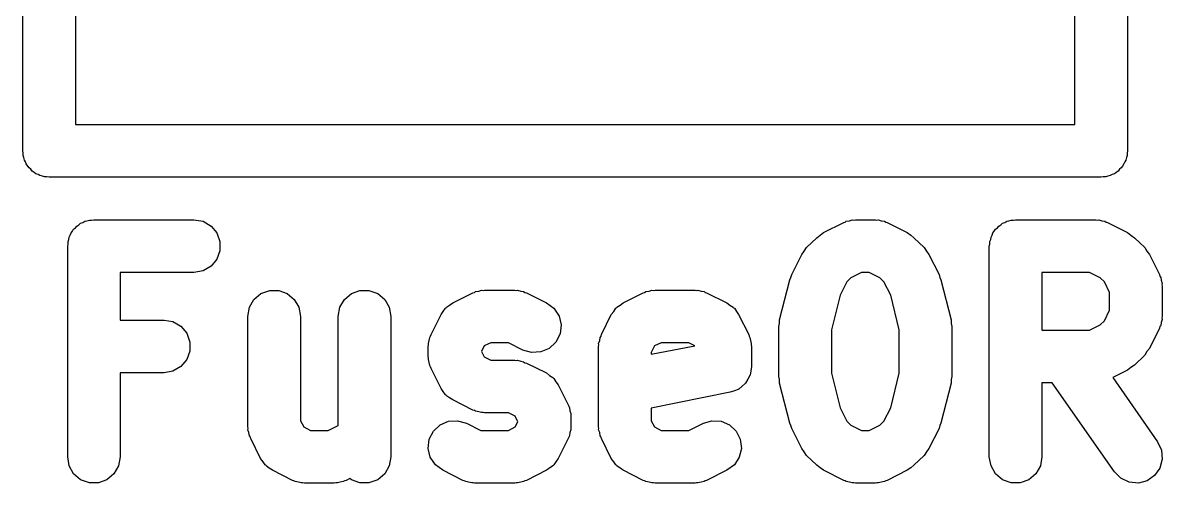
# Model space of a CAD drawing. Extents: x 103.2 to 159.1, y -150.7 to -109.
# Drawn here: x 121.325 to 124.574, y -131.946 to -130.635 of the extents above; entities that cross this region are included whole.
import ezdxf

# ---------------------------------------------------------------- set-up
doc = ezdxf.new("R2010")
doc.units = 0
doc.header["$MEASUREMENT"] = 0
doc.layers.add('BLACK', color=7, linetype='CONTINUOUS')

msp = doc.modelspace()

# ---------------------------------------------------------------- linework, layer by layer
at = {"layer": 'Black'}
for p, q in [((121.325, -131), (121.325, -129.4)), ((124.475, -129.4), (124.475, -131)), ((121.475, -129.475), (121.475, -130.925)), ((124.325, -130.925), (124.325, -129.475)), ((121.475, -130.925), (124.325, -130.925)), ((121.326, -131.006), (121.325, -131)), ((121.326, -131.013), (121.326, -131.006)), ((121.328, -131.019), (121.326, -131.013)), ((121.33, -131.026), (121.328, -131.019)), ((121.333, -131.031), (121.33, -131.026)), ((121.335, -131.037), (121.333, -131.031)), ((124.467, -131.031), (124.465, -131.037)), ((124.47, -131.026), (124.467, -131.031)), ((124.472, -131.019), (124.47, -131.026)), ((124.474, -131.013), (124.472, -131.019)), ((124.475, -131), (124.474, -131.006)), ((124.474, -131.006), (124.474, -131.013)), ((121.339, -131.043), (121.335, -131.037)), ((121.343, -131.048), (121.339, -131.043)), ((121.348, -131.052), (121.343, -131.048)), ((121.352, -131.057), (121.348, -131.052)), ((121.357, -131.061), (121.352, -131.057)), ((121.362, -131.065), (121.357, -131.061)), ((124.443, -131.061), (124.438, -131.065)), ((124.448, -131.057), (124.443, -131.061)), ((124.452, -131.052), (124.448, -131.057)), ((124.457, -131.048), (124.452, -131.052)), ((124.461, -131.043), (124.457, -131.048)), ((124.465, -131.037), (124.461, -131.043)), ((121.369, -131.067), (121.362, -131.065)), ((121.374, -131.07), (121.369, -131.067)), ((121.381, -131.072), (121.374, -131.07)), ((121.387, -131.074), (121.381, -131.072)), ((121.394, -131.074), (121.387, -131.074)), ((121.4, -131.075), (121.394, -131.074)), ((124.4, -131.075), (121.4, -131.075)), ((124.406, -131.074), (124.4, -131.075)), ((124.413, -131.074), (124.406, -131.074)), ((124.419, -131.072), (124.413, -131.074)), ((124.426, -131.07), (124.419, -131.072)), ((124.431, -131.067), (124.426, -131.07)), ((124.438, -131.065), (124.431, -131.067)), ((121.467, -131.228), (121.47, -131.223)), ((121.47, -131.223), (121.475, -131.219)), ((121.475, -131.219), (121.479, -131.214)), ((121.479, -131.214), (121.485, -131.21)), ((121.485, -131.21), (121.49, -131.206)), ((121.49, -131.206), (121.496, -131.204)), ((121.496, -131.204), (121.502, -131.2)), ((121.502, -131.2), (121.508, -131.199)), ((121.508, -131.199), (121.515, -131.197)), ((121.515, -131.197), (121.521, -131.197)), ((121.521, -131.197), (121.528, -131.196)), ((121.528, -131.196), (121.813, -131.196)), ((121.813, -131.196), (121.839, -131.2)), ((121.839, -131.2), (121.862, -131.214)), ((121.862, -131.214), (121.878, -131.233)), ((123.608, -131.232), (123.666, -131.204)), ((123.666, -131.204), (123.67, -131.203)), ((123.67, -131.203), (123.673, -131.2)), ((123.673, -131.2), (123.682, -131.199)), ((123.682, -131.199), (123.69, -131.196)), ((123.69, -131.196), (123.695, -131.197)), ((123.695, -131.197), (123.699, -131.196)), ((123.699, -131.196), (123.756, -131.196)), ((123.756, -131.196), (123.76, -131.197)), ((123.76, -131.197), (123.765, -131.196)), ((123.765, -131.196), (123.773, -131.199)), ((123.773, -131.199), (123.782, -131.2)), ((123.782, -131.2), (123.786, -131.203)), ((123.786, -131.203), (123.79, -131.204)), ((123.79, -131.204), (123.847, -131.232)), ((124.095, -131.228), (124.099, -131.223)), ((124.099, -131.223), (124.104, -131.219)), ((124.104, -131.219), (124.108, -131.214)), ((124.108, -131.214), (124.114, -131.21)), ((124.114, -131.21), (124.119, -131.206)), ((124.119, -131.206), (124.125, -131.204)), ((124.125, -131.204), (124.131, -131.2)), ((124.131, -131.2), (124.137, -131.199)), ((124.137, -131.199), (124.143, -131.197)), ((124.143, -131.197), (124.15, -131.197)), ((124.15, -131.197), (124.156, -131.196)), ((124.156, -131.196), (124.385, -131.196)), ((124.385, -131.196), (124.389, -131.197)), ((124.389, -131.197), (124.393, -131.196)), ((124.393, -131.196), (124.402, -131.199)), ((124.402, -131.199), (124.41, -131.2)), ((124.41, -131.2), (124.414, -131.203)), ((124.414, -131.203), (124.418, -131.204)), ((124.418, -131.204), (124.475, -131.232)), ((121.454, -131.258), (121.456, -131.252)), ((121.454, -131.265), (121.454, -131.258)), ((121.456, -131.252), (121.457, -131.245)), ((121.457, -131.245), (121.46, -131.24)), ((121.46, -131.24), (121.463, -131.233)), ((121.463, -131.233), (121.467, -131.228)), ((121.878, -131.233), (121.887, -131.258)), ((121.887, -131.258), (121.887, -131.284)), ((123.56, -131.275), (123.589, -131.247)), ((123.589, -131.247), (123.599, -131.24)), ((123.599, -131.24), (123.608, -131.232)), ((123.847, -131.232), (123.857, -131.24)), ((123.857, -131.24), (123.866, -131.247)), ((123.866, -131.247), (123.895, -131.275)), ((124.082, -131.258), (124.085, -131.252)), ((124.082, -131.265), (124.082, -131.258)), ((124.085, -131.252), (124.086, -131.245)), ((124.086, -131.245), (124.089, -131.24)), ((124.089, -131.24), (124.091, -131.233)), ((124.091, -131.233), (124.095, -131.228)), ((124.475, -131.232), (124.485, -131.24)), ((124.485, -131.24), (124.495, -131.247)), ((124.495, -131.247), (124.524, -131.275)), ((121.453, -131.271), (121.454, -131.265)), ((121.453, -131.871), (121.453, -131.271)), ((121.887, -131.284), (121.878, -131.308)), ((123.546, -131.295), (123.553, -131.285)), ((123.553, -131.285), (123.56, -131.275)), ((123.895, -131.275), (123.902, -131.285)), ((123.902, -131.285), (123.909, -131.295)), ((124.081, -131.271), (124.082, -131.265)), ((124.081, -131.871), (124.081, -131.271)), ((124.524, -131.275), (124.53, -131.285)), ((124.53, -131.285), (124.538, -131.295)), ((121.878, -131.308), (121.862, -131.328)), ((123.518, -131.352), (123.546, -131.295)), ((123.909, -131.295), (123.938, -131.352)), ((124.538, -131.295), (124.566, -131.352)), ((121.813, -131.346), (121.603, -131.346)), ((121.603, -131.346), (121.603, -131.482)), ((121.839, -131.341), (121.813, -131.346)), ((121.862, -131.328), (121.839, -131.341)), ((123.515, -131.36), (123.518, -131.352)), ((123.717, -131.346), (123.686, -131.361)), ((123.738, -131.346), (123.717, -131.346)), ((123.769, -131.361), (123.738, -131.346)), ((123.938, -131.352), (123.94, -131.36)), ((124.231, -131.346), (124.231, -131.51)), ((124.367, -131.346), (124.231, -131.346)), ((124.397, -131.361), (124.367, -131.346)), ((124.566, -131.352), (124.567, -131.356)), ((124.567, -131.356), (124.57, -131.36)), ((123.483, -131.481), (123.512, -131.367)), ((123.512, -131.367), (123.515, -131.36)), ((123.675, -131.373), (123.656, -131.411)), ((123.686, -131.361), (123.675, -131.373)), ((123.78, -131.373), (123.769, -131.361)), ((123.8, -131.411), (123.78, -131.373)), ((123.94, -131.36), (123.943, -131.367)), ((123.943, -131.367), (123.972, -131.481)), ((124.409, -131.373), (124.397, -131.361)), ((124.424, -131.403), (124.409, -131.373)), ((124.57, -131.36), (124.571, -131.368)), ((124.571, -131.368), (124.574, -131.377)), ((124.574, -131.377), (124.573, -131.381)), ((124.573, -131.381), (124.574, -131.385)), ((124.574, -131.385), (124.574, -131.471)), ((121.984, -131.423), (122.004, -131.406)), ((122.004, -131.406), (122.029, -131.397)), ((122.029, -131.397), (122.055, -131.397)), ((122.055, -131.397), (122.079, -131.406)), ((122.079, -131.406), (122.099, -131.423)), ((122.242, -131.423), (122.262, -131.406)), ((122.262, -131.406), (122.286, -131.397)), ((122.286, -131.397), (122.312, -131.397)), ((122.312, -131.397), (122.337, -131.406)), ((122.337, -131.406), (122.357, -131.423)), ((122.551, -131.432), (122.608, -131.404)), ((122.608, -131.404), (122.613, -131.403)), ((122.613, -131.403), (122.616, -131.4)), ((122.616, -131.4), (122.625, -131.399)), ((122.625, -131.399), (122.633, -131.396)), ((122.633, -131.396), (122.638, -131.397)), ((122.638, -131.397), (122.642, -131.396)), ((122.642, -131.396), (122.728, -131.396)), ((122.728, -131.396), (122.732, -131.397)), ((122.732, -131.397), (122.736, -131.396)), ((122.736, -131.396), (122.745, -131.399)), ((122.745, -131.399), (122.753, -131.4)), ((122.753, -131.4), (122.757, -131.403)), ((122.757, -131.403), (122.761, -131.404)), ((122.761, -131.404), (122.818, -131.432)), ((123.037, -131.432), (123.094, -131.404)), ((123.094, -131.404), (123.098, -131.403)), ((123.098, -131.403), (123.102, -131.4)), ((123.102, -131.4), (123.111, -131.399)), ((123.111, -131.399), (123.119, -131.396)), ((123.119, -131.396), (123.123, -131.397)), ((123.123, -131.397), (123.128, -131.396)), ((123.128, -131.396), (123.242, -131.396)), ((123.242, -131.396), (123.246, -131.397)), ((123.246, -131.397), (123.25, -131.396)), ((123.25, -131.396), (123.259, -131.399)), ((123.259, -131.399), (123.268, -131.4)), ((123.268, -131.4), (123.271, -131.403)), ((123.271, -131.403), (123.275, -131.404)), ((123.275, -131.404), (123.333, -131.432)), ((123.656, -131.411), (123.631, -131.509)), ((123.824, -131.509), (123.8, -131.411)), ((124.424, -131.453), (124.424, -131.403)), ((121.967, -131.471), (121.971, -131.445)), ((121.971, -131.445), (121.984, -131.423)), ((122.099, -131.423), (122.112, -131.445)), ((122.112, -131.445), (122.117, -131.471)), ((122.224, -131.471), (122.229, -131.445)), ((122.229, -131.445), (122.242, -131.423)), ((122.357, -131.423), (122.37, -131.445)), ((122.37, -131.445), (122.374, -131.471)), ((122.524, -131.457), (122.53, -131.448)), ((122.53, -131.448), (122.532, -131.447)), ((122.532, -131.447), (122.533, -131.445)), ((122.533, -131.445), (122.542, -131.439)), ((122.542, -131.439), (122.551, -131.432)), ((122.818, -131.432), (122.839, -131.448)), ((122.839, -131.448), (122.854, -131.47)), ((123.01, -131.457), (123.016, -131.448)), ((123.016, -131.448), (123.018, -131.447)), ((123.018, -131.447), (123.019, -131.445)), ((123.019, -131.445), (123.028, -131.439)), ((123.028, -131.439), (123.037, -131.432)), ((123.333, -131.432), (123.341, -131.439)), ((123.341, -131.439), (123.351, -131.445)), ((123.351, -131.445), (123.352, -131.447)), ((123.352, -131.447), (123.354, -131.448)), ((123.354, -131.448), (123.36, -131.457)), ((124.409, -131.484), (124.424, -131.453)), ((121.603, -131.482), (121.728, -131.482)), ((121.728, -131.482), (121.753, -131.486)), ((121.753, -131.486), (121.776, -131.499)), ((121.967, -131.785), (121.967, -131.471)), ((122.117, -131.471), (122.117, -131.768)), ((122.224, -131.782), (122.224, -131.471)), ((122.374, -131.471), (122.374, -131.871)), ((122.489, -131.523), (122.518, -131.466)), ((122.518, -131.466), (122.524, -131.457)), ((122.854, -131.47), (122.86, -131.495)), ((122.975, -131.523), (123.003, -131.466)), ((123.003, -131.466), (123.01, -131.457)), ((123.36, -131.457), (123.366, -131.466)), ((123.366, -131.466), (123.395, -131.523)), ((123.483, -131.491), (123.483, -131.481)), ((123.972, -131.481), (123.972, -131.491)), ((124.397, -131.495), (124.409, -131.484)), ((124.574, -131.48), (124.571, -131.488)), ((124.574, -131.471), (124.573, -131.475)), ((124.573, -131.475), (124.574, -131.48)), ((121.776, -131.499), (121.793, -131.519)), ((121.793, -131.519), (121.801, -131.544)), ((122.86, -131.495), (122.857, -131.521)), ((123.481, -131.5), (123.483, -131.491)), ((123.481, -131.642), (123.481, -131.5)), ((123.631, -131.509), (123.631, -131.633)), ((123.824, -131.633), (123.824, -131.509)), ((123.972, -131.491), (123.974, -131.5)), ((123.974, -131.5), (123.974, -131.642)), ((124.231, -131.51), (124.367, -131.51)), ((124.367, -131.51), (124.397, -131.495)), ((124.566, -131.505), (124.538, -131.562)), ((124.567, -131.5), (124.566, -131.505)), ((124.57, -131.497), (124.567, -131.5)), ((124.571, -131.488), (124.57, -131.497)), ((121.801, -131.544), (121.801, -131.57)), ((122.481, -131.557), (122.482, -131.552)), ((122.482, -131.548), (122.484, -131.54)), ((122.482, -131.552), (122.482, -131.548)), ((122.484, -131.54), (122.486, -131.531)), ((122.486, -131.531), (122.488, -131.527)), ((122.488, -131.527), (122.489, -131.523)), ((122.66, -131.546), (122.641, -131.555)), ((122.71, -131.546), (122.66, -131.546)), ((122.751, -131.567), (122.71, -131.546)), ((122.845, -131.544), (122.826, -131.562)), ((122.857, -131.521), (122.845, -131.544)), ((122.967, -131.548), (122.97, -131.54)), ((122.968, -131.552), (122.967, -131.548)), ((122.967, -131.557), (122.968, -131.552)), ((122.97, -131.54), (122.971, -131.531)), ((122.971, -131.531), (122.974, -131.527)), ((122.974, -131.527), (122.975, -131.523)), ((123.145, -131.546), (123.126, -131.555)), ((123.224, -131.546), (123.145, -131.546)), ((123.241, -131.555), (123.224, -131.546)), ((123.395, -131.523), (123.396, -131.527)), ((123.396, -131.527), (123.398, -131.531)), ((123.398, -131.531), (123.4, -131.54)), ((123.4, -131.54), (123.402, -131.548)), ((123.402, -131.548), (123.402, -131.552)), ((123.402, -131.552), (123.403, -131.557)), ((121.801, -131.57), (121.793, -131.594)), ((122.481, -131.585), (122.481, -131.557)), ((122.641, -131.555), (122.633, -131.571)), ((122.633, -131.571), (122.641, -131.586)), ((122.776, -131.574), (122.751, -131.567)), ((122.802, -131.572), (122.776, -131.574)), ((122.826, -131.562), (122.802, -131.572)), ((122.967, -131.785), (122.967, -131.557)), ((123.126, -131.555), (123.117, -131.574)), ((123.117, -131.579), (123.241, -131.555)), ((123.117, -131.574), (123.117, -131.579)), ((123.403, -131.557), (123.403, -131.614)), ((124.524, -131.581), (124.495, -131.61)), ((124.53, -131.571), (124.524, -131.581)), ((124.538, -131.562), (124.53, -131.571)), ((121.776, -131.614), (121.753, -131.627)), ((121.793, -131.594), (121.776, -131.614)), ((122.482, -131.59), (122.481, -131.585)), ((122.482, -131.594), (122.482, -131.59)), ((122.484, -131.602), (122.482, -131.594)), ((122.486, -131.611), (122.484, -131.602)), ((122.488, -131.615), (122.486, -131.611)), ((122.489, -131.619), (122.488, -131.615)), ((122.641, -131.586), (122.66, -131.596)), ((122.66, -131.596), (122.728, -131.596)), ((122.728, -131.596), (122.732, -131.597)), ((122.732, -131.597), (122.736, -131.596)), ((122.736, -131.596), (122.745, -131.599)), ((122.745, -131.599), (122.753, -131.6)), ((122.753, -131.6), (122.757, -131.603)), ((122.757, -131.603), (122.761, -131.604)), ((122.761, -131.604), (122.818, -131.632)), ((123.403, -131.614), (123.401, -131.626)), ((124.495, -131.61), (124.485, -131.617)), ((121.728, -131.632), (121.603, -131.632)), ((121.603, -131.632), (121.603, -131.871)), ((121.753, -131.627), (121.728, -131.632)), ((122.518, -131.676), (122.489, -131.619)), ((122.818, -131.632), (122.827, -131.639)), ((122.827, -131.639), (122.836, -131.645)), ((122.836, -131.645), (122.838, -131.647)), ((122.838, -131.647), (122.839, -131.648)), ((122.839, -131.648), (122.845, -131.657)), ((123.398, -131.639), (123.392, -131.65)), ((123.399, -131.638), (123.398, -131.639)), ((123.398, -131.639), (123.398, -131.639)), ((123.401, -131.626), (123.399, -131.638)), ((123.483, -131.651), (123.481, -131.642)), ((123.631, -131.633), (123.656, -131.731)), ((123.8, -131.731), (123.824, -131.633)), ((123.974, -131.642), (123.972, -131.651)), ((124.475, -131.624), (124.433, -131.645)), ((124.433, -131.645), (124.561, -131.828)), ((124.485, -131.617), (124.475, -131.624)), ((122.524, -131.685), (122.518, -131.676)), ((122.845, -131.657), (122.852, -131.666)), ((122.852, -131.666), (122.88, -131.723)), ((123.365, -131.679), (123.354, -131.683)), ((123.366, -131.678), (123.365, -131.679)), ((123.367, -131.678), (123.366, -131.678)), ((123.376, -131.67), (123.367, -131.678)), ((123.385, -131.662), (123.376, -131.67)), ((123.386, -131.661), (123.385, -131.662)), ((123.392, -131.65), (123.386, -131.661)), ((123.386, -131.661), (123.386, -131.661)), ((123.483, -131.661), (123.483, -131.651)), ((123.512, -131.775), (123.483, -131.661)), ((123.972, -131.661), (123.943, -131.775)), ((123.972, -131.651), (123.972, -131.661)), ((124.26, -131.66), (124.231, -131.66)), ((124.231, -131.66), (124.231, -131.871)), ((124.438, -131.914), (124.26, -131.66)), ((122.53, -131.694), (122.524, -131.685)), ((122.532, -131.695), (122.53, -131.694)), ((122.533, -131.697), (122.532, -131.695)), ((122.542, -131.703), (122.533, -131.697)), ((122.551, -131.709), (122.542, -131.703)), ((122.608, -131.738), (122.551, -131.709)), ((123.342, -131.687), (123.117, -131.732)), ((123.354, -131.683), (123.342, -131.687)), ((122.613, -131.739), (122.608, -131.738)), ((122.616, -131.741), (122.613, -131.739)), ((122.625, -131.743), (122.616, -131.741)), ((122.633, -131.745), (122.625, -131.743)), ((122.638, -131.745), (122.633, -131.745)), ((122.642, -131.746), (122.638, -131.745)), ((122.71, -131.746), (122.642, -131.746)), ((122.729, -131.755), (122.71, -131.746)), ((122.88, -131.723), (122.882, -131.727)), ((122.882, -131.727), (122.884, -131.731)), ((122.884, -131.731), (122.885, -131.74)), ((122.885, -131.74), (122.888, -131.748)), ((123.117, -131.732), (123.117, -131.768)), ((123.656, -131.731), (123.675, -131.769)), ((123.78, -131.769), (123.8, -131.731)), ((122.117, -131.768), (122.126, -131.786)), ((122.515, -131.78), (122.539, -131.769)), ((122.539, -131.769), (122.565, -131.768)), ((122.565, -131.768), (122.59, -131.775)), ((122.59, -131.775), (122.631, -131.796)), ((122.737, -131.771), (122.729, -131.755)), ((122.729, -131.786), (122.737, -131.771)), ((122.888, -131.748), (122.888, -131.752)), ((122.888, -131.752), (122.888, -131.757)), ((122.888, -131.757), (122.888, -131.785)), ((123.117, -131.768), (123.126, -131.786)), ((123.224, -131.796), (123.266, -131.775)), ((123.266, -131.775), (123.29, -131.768)), ((123.29, -131.768), (123.316, -131.769)), ((123.316, -131.769), (123.34, -131.78)), ((123.515, -131.782), (123.512, -131.775)), ((123.675, -131.769), (123.686, -131.781)), ((123.769, -131.781), (123.78, -131.769)), ((123.943, -131.775), (123.94, -131.782)), ((121.968, -131.79), (121.967, -131.785)), ((121.967, -131.794), (121.968, -131.79)), ((121.97, -131.802), (121.967, -131.794)), ((121.971, -131.811), (121.97, -131.802)), ((121.974, -131.815), (121.971, -131.811)), ((122.126, -131.786), (122.145, -131.796)), ((122.145, -131.796), (122.196, -131.796)), ((122.196, -131.796), (122.224, -131.782)), ((122.484, -131.821), (122.496, -131.798)), ((122.496, -131.798), (122.515, -131.78)), ((122.631, -131.796), (122.71, -131.796)), ((122.71, -131.796), (122.729, -131.786)), ((122.884, -131.811), (122.882, -131.815)), ((122.885, -131.802), (122.884, -131.811)), ((122.888, -131.794), (122.885, -131.802)), ((122.888, -131.785), (122.888, -131.79)), ((122.888, -131.79), (122.888, -131.794)), ((122.968, -131.79), (122.967, -131.785)), ((122.967, -131.794), (122.968, -131.79)), ((122.97, -131.802), (122.967, -131.794)), ((122.971, -131.811), (122.97, -131.802)), ((122.974, -131.815), (122.971, -131.811)), ((123.126, -131.786), (123.145, -131.796)), ((123.145, -131.796), (123.224, -131.796)), ((123.34, -131.78), (123.359, -131.798)), ((123.359, -131.798), (123.371, -131.821)), ((123.518, -131.79), (123.515, -131.782)), ((123.546, -131.847), (123.518, -131.79)), ((123.686, -131.781), (123.717, -131.796)), ((123.717, -131.796), (123.738, -131.796)), ((123.738, -131.796), (123.769, -131.781)), ((123.938, -131.79), (123.909, -131.847)), ((123.94, -131.782), (123.938, -131.79)), ((121.975, -131.819), (121.974, -131.815)), ((122.003, -131.876), (121.975, -131.819)), ((122.481, -131.847), (122.484, -131.821)), ((122.88, -131.819), (122.852, -131.876)), ((122.882, -131.815), (122.88, -131.819)), ((122.975, -131.819), (122.974, -131.815)), ((123.003, -131.876), (122.975, -131.819)), ((123.371, -131.821), (123.374, -131.847)), ((124.561, -131.828), (124.572, -131.852)), ((121.457, -131.897), (121.453, -131.871)), ((121.603, -131.871), (121.598, -131.897)), ((122.01, -131.885), (122.003, -131.876)), ((122.374, -131.871), (122.37, -131.897)), ((122.487, -131.872), (122.481, -131.847)), ((122.502, -131.894), (122.487, -131.872)), ((122.852, -131.876), (122.845, -131.885)), ((123.01, -131.885), (123.003, -131.876)), ((123.368, -131.872), (123.354, -131.894)), ((123.374, -131.847), (123.368, -131.872)), ((123.553, -131.857), (123.546, -131.847)), ((123.56, -131.867), (123.553, -131.857)), ((123.589, -131.895), (123.56, -131.867)), ((123.895, -131.867), (123.866, -131.895)), ((123.902, -131.857), (123.895, -131.867)), ((123.909, -131.847), (123.902, -131.857)), ((124.086, -131.897), (124.081, -131.871)), ((124.231, -131.871), (124.227, -131.897)), ((124.572, -131.852), (124.574, -131.878)), ((121.47, -131.919), (121.457, -131.897)), ((121.598, -131.897), (121.585, -131.919)), ((122.016, -131.894), (122.01, -131.885)), ((122.018, -131.895), (122.016, -131.894)), ((122.019, -131.897), (122.018, -131.895)), ((122.028, -131.903), (122.019, -131.897)), ((122.037, -131.909), (122.028, -131.903)), ((122.094, -131.938), (122.037, -131.909)), ((122.37, -131.897), (122.357, -131.919)), ((122.523, -131.909), (122.502, -131.894)), ((122.58, -131.938), (122.523, -131.909)), ((122.818, -131.909), (122.761, -131.938)), ((122.827, -131.903), (122.818, -131.909)), ((122.836, -131.897), (122.827, -131.903)), ((122.838, -131.895), (122.836, -131.897)), ((122.839, -131.894), (122.838, -131.895)), ((122.845, -131.885), (122.839, -131.894)), ((123.016, -131.894), (123.01, -131.885)), ((123.018, -131.895), (123.016, -131.894)), ((123.019, -131.897), (123.018, -131.895)), ((123.028, -131.903), (123.019, -131.897)), ((123.037, -131.909), (123.028, -131.903)), ((123.094, -131.938), (123.037, -131.909)), ((123.333, -131.909), (123.275, -131.938)), ((123.354, -131.894), (123.333, -131.909)), ((123.599, -131.902), (123.589, -131.895)), ((123.608, -131.909), (123.599, -131.902)), ((123.666, -131.938), (123.608, -131.909)), ((123.847, -131.909), (123.79, -131.938)), ((123.857, -131.902), (123.847, -131.909)), ((123.866, -131.895), (123.857, -131.902)), ((124.099, -131.919), (124.086, -131.897)), ((124.227, -131.897), (124.214, -131.919)), ((124.567, -131.903), (124.552, -131.924)), ((124.574, -131.878), (124.567, -131.903)), ((121.49, -131.936), (121.47, -131.919)), ((121.515, -131.945), (121.49, -131.936)), ((121.565, -131.936), (121.541, -131.945)), ((121.585, -131.919), (121.565, -131.936)), ((122.098, -131.939), (122.094, -131.938)), ((122.102, -131.941), (122.098, -131.939)), ((122.111, -131.943), (122.102, -131.941)), ((122.239, -131.941), (122.23, -131.943)), ((122.243, -131.939), (122.239, -131.941)), ((122.247, -131.938), (122.243, -131.939)), ((122.258, -131.933), (122.247, -131.938)), ((122.262, -131.936), (122.258, -131.933)), ((122.286, -131.945), (122.262, -131.936)), ((122.337, -131.936), (122.312, -131.945)), ((122.357, -131.919), (122.337, -131.936)), ((122.584, -131.939), (122.58, -131.938)), ((122.588, -131.941), (122.584, -131.939)), ((122.596, -131.943), (122.588, -131.941)), ((122.753, -131.941), (122.745, -131.943)), ((122.757, -131.939), (122.753, -131.941)), ((122.761, -131.938), (122.757, -131.939)), ((123.098, -131.939), (123.094, -131.938)), ((123.102, -131.941), (123.098, -131.939)), ((123.111, -131.943), (123.102, -131.941)), ((123.268, -131.941), (123.259, -131.943)), ((123.271, -131.939), (123.268, -131.941)), ((123.275, -131.938), (123.271, -131.939)), ((123.67, -131.939), (123.666, -131.938)), ((123.673, -131.941), (123.67, -131.939)), ((123.682, -131.943), (123.673, -131.941)), ((123.782, -131.941), (123.773, -131.943)), ((123.786, -131.939), (123.782, -131.941)), ((123.79, -131.938), (123.786, -131.939)), ((124.119, -131.936), (124.099, -131.919)), ((124.143, -131.945), (124.119, -131.936)), ((124.194, -131.936), (124.169, -131.945)), ((124.214, -131.919), (124.194, -131.936)), ((124.456, -131.932), (124.438, -131.914)), ((124.48, -131.943), (124.456, -131.932)), ((124.531, -131.939), (124.506, -131.946)), ((124.552, -131.924), (124.531, -131.939)), ((121.541, -131.945), (121.515, -131.945)), ((122.119, -131.945), (122.111, -131.943)), ((122.123, -131.945), (122.119, -131.945)), ((122.128, -131.946), (122.123, -131.945)), ((122.213, -131.946), (122.128, -131.946)), ((122.218, -131.945), (122.213, -131.946)), ((122.222, -131.945), (122.218, -131.945)), ((122.23, -131.943), (122.222, -131.945)), ((122.312, -131.945), (122.286, -131.945)), ((122.605, -131.945), (122.596, -131.943)), ((122.609, -131.945), (122.605, -131.945)), ((122.613, -131.946), (122.609, -131.945)), ((122.728, -131.946), (122.613, -131.946)), ((122.732, -131.945), (122.728, -131.946)), ((122.736, -131.945), (122.732, -131.945)), ((122.745, -131.943), (122.736, -131.945)), ((123.119, -131.945), (123.111, -131.943)), ((123.123, -131.945), (123.119, -131.945)), ((123.128, -131.946), (123.123, -131.945)), ((123.242, -131.946), (123.128, -131.946)), ((123.246, -131.945), (123.242, -131.946)), ((123.25, -131.945), (123.246, -131.945)), ((123.259, -131.943), (123.25, -131.945)), ((123.69, -131.945), (123.682, -131.943)), ((123.695, -131.945), (123.69, -131.945)), ((123.699, -131.946), (123.695, -131.945)), ((123.756, -131.946), (123.699, -131.946)), ((123.76, -131.945), (123.756, -131.946)), ((123.765, -131.945), (123.76, -131.945)), ((123.773, -131.943), (123.765, -131.945)), ((124.169, -131.945), (124.143, -131.945)), ((124.506, -131.946), (124.48, -131.943))]:
    msp.add_line(p, q, dxfattribs=at)

doc.saveas('drawing.dxf')
